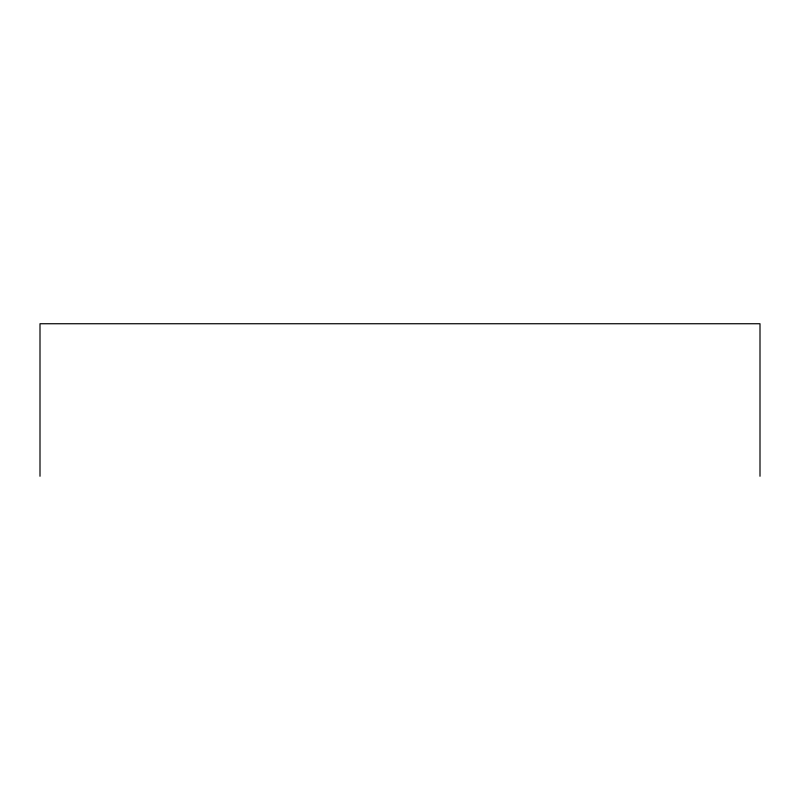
<?xml version="1.0" encoding="UTF-8"?>
<svg xmlns="http://www.w3.org/2000/svg" width="800" height="800" viewBox="0 0 800 800"><rect width="100%" height="100%" fill="white"/><g stroke="black" fill="none" stroke-linecap="round" stroke-linejoin="round"><path stroke-width="1.2" d="M760 476.26L760 323.74L40 323.74L40 476.26"/></g></svg>
